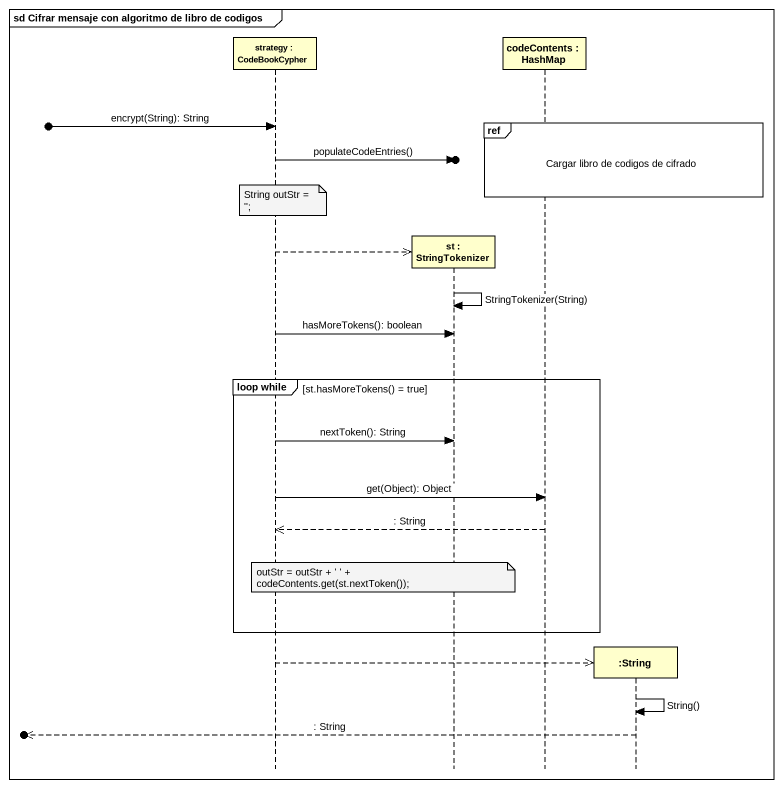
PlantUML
@startuml
mainframe sd Cifrar mensaje con algoritmo de libro de codigos
hide footbox
participant "strategy : CodeBookCypher" as strategy
participant "st : StringTokenizer" as st
participant "codeContents : HashMap" as codeContents
participant ":String" as String

ref over codeContents, String : Cargar libro de codigos de cifrado
[o-> strategy : encrypt(String): String
strategy ->o] : populateCodeEntries()
note over strategy : String outStr = '';
strategy -->> st **
st -> st : StringTokenizer(String)
strategy -> st : hasMoreTokens(): boolean
group loop while [st.hasMoreTokens() = true]
  strategy -> st : nextToken(): String
  strategy -> codeContents : get(Object): Object
  codeContents -->> strategy : : String
  note over st : outStr = outStr + ' ' + codeContents.get(st.nextToken());
end
strategy -->> String **
String -> String : String()
[o<<-- String : : String
@enduml
